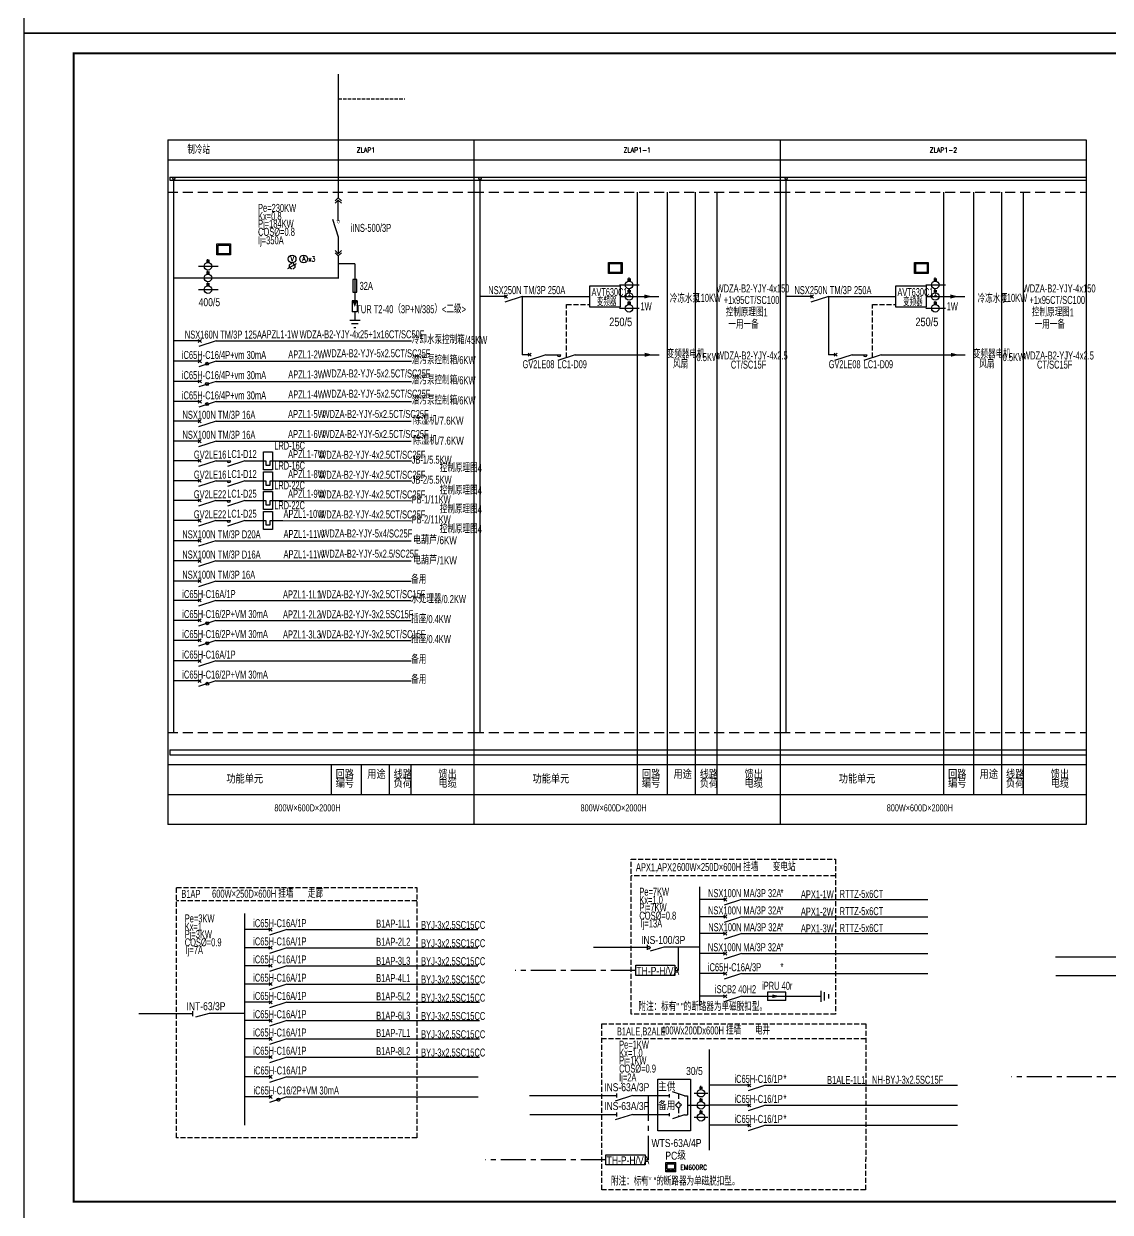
# Model space of a CAD drawing. Extents: x 562591 to 1355713, y 459382 to 835216.
# Drawn here: x 1229613 to 1283904, y 519257 to 578657 of the extents above; entities that cross this region are included whole.
import ezdxf
from ezdxf.enums import TextEntityAlignment as Align

# ---------------------------------------------------------------- set-up
doc = ezdxf.new("R2010")
doc.units = 0
doc.header["$LTSCALE"] = 1000
doc.header["$MEASUREMENT"] = 0
for name, pattern in [('__DASH', [0.35, 0.25, -0.1]), ('CENTER', [2, 1.25, -0.25, 0.25, -0.25]), ('DASH', [0.35, 0.25, -0.1]), ('DASHED', [0.75, 0.5, -0.25]), ('DASHED2', [0.375, 0.25, -0.125])]:
    doc.linetypes.add(name, pattern=pattern)
for name, color, linetype in [('1', 8, 'Continuous'), ('ELEC', 3, 'Continuous'), ('elegend', 4, 'Continuous'), ('ENGLISH', 4, 'Continuous'), ('epath', 1, 'Continuous'), ('esocket', 4, 'Continuous'), ('etext', 3, 'Continuous'), ('etxt', 3, 'Continuous'), ('E照明系统层', 1, 'Continuous'), ('G', 3, 'Continuous'), ('KX', 3, 'Continuous'), ('LINEAR', 1, 'Continuous'), ('R', 1, 'Continuous'), ('S3', 50, 'Continuous'), ('TEL_TITLE', 7, 'Continuous'), ('TT', 2, 'Continuous'), ('WIRE-照明', 1, 'Continuous'), ('动力平面尺寸标注层', 4, 'Continuous'), ('标注-动力', 7, 'Continuous'), ('照明平面导线层', 1, 'Continuous'), ('照明系统层', 1, 'Continuous'), ('电气', 1, 'Continuous')]:
    doc.layers.add(name, color=color, linetype=linetype)
doc.styles.add('denggao', font='jrs.shx', dxfattribs={"width": 0.7, "height": 400, "bigfont": 'hztxt.shx'})
doc.styles.add('G', font='jrs.shx', dxfattribs={"width": 0.75, "bigfont": 'jhz.shx'})
doc.styles.add('hz', font='jrs.shx', dxfattribs={"width": 0.7, "bigfont": 'hztxt.shx'})
doc.styles.add('JHZ', font='jrs.shx', dxfattribs={"width": 0.5, "bigfont": 'hztxt.shx'})
doc.styles.add('ROMANS', font='ROMANS.shx', dxfattribs={"width": 0.8})
doc.styles.get("Standard").update_dxf_attribs({"font": 'gbenor.shx', "bigfont": 'gbcbig.shx'})
doc.styles.add('STYLE1', font='', dxfattribs={"width": 0.8, "height": 800})
doc.styles.get('STYLE1').set_extended_font_data('NSimSun')

# ---------------------------------------------------------------- blocks, each defined once
blk = doc.blocks.new('$element$00000585')
for points in [[(-0.3, -0.35), (0.3, -0.35), (0.3, -0.65), (-0.3, -0.65), (-0.3, -0.35)], [(0, 0), (0, -0.425), (-0.15, -0.425), (-0.15, -0.575), (0, -0.575), (0, -1)]]:
    blk.add_lwpolyline(points)
at = {"flags": 9}
blk.add_attdef('S', (0, 0), '', height=0.00000667, dxfattribs=at)
blk = doc.blocks.new('BIAO')
at = {"color": 4}
for p, q in [((-315, 0), (-315, 594)), ((-315, 594), (315, 594)), ((315, 0), (-315, 0)), ((-235, 119), (-153, 119)), ((-235, 36), (-235, 119)), ((-153, 36), (-235, 36)), ((-153, 119), (-153, 36)), ((-130, 119), (-47, 119)), ((-130, 36), (-130, 119)), ((-47, 36), (-130, 36)), ((-47, 119), (-47, 36)), ((47, 119), (130, 119)), ((47, 36), (47, 119)), ((130, 36), (47, 36)), ((130, 119), (130, 36)), ((153, 119), (235, 119)), ((153, 36), (153, 119)), ((235, 36), (153, 36)), ((235, 119), (235, 36)), ((315, 0), (315, 594))]:
    blk.add_line(p, q, dxfattribs=at)
blk.add_lwpolyline([(-235, 515), (235, 515), (235, 174), (-235, 174)], close=True, dxfattribs=at)

msp = doc.modelspace()

# ---------------------------------------------------------------- linework, layer by layer
at = {"color": 3, "ltscale": 0.3}
for p, q in [((1236917, 570987), (1282708, 570987, 0)), ((1236917, 570987), (1236917, 570837)), ((1236917, 570837), (1282708, 570837, 0))]:
    msp.add_line(p, q, dxfattribs=at)
at = {"color": 9, "linetype": 'DASHED'}
for p, q in [((1236808, 570234), (1252108, 570234, 0)), ((1252108, 570234, 0), (1252108, 570234, 0)), ((1252108, 570234, 0), (1267408, 570234, 0)), ((1267408, 570234, 0), (1282708, 570234, 0)), ((1282708, 570234, 0), (1282708, 570234, 0)), ((1236808, 543234, 0), (1252108, 543234, 0)), ((1252108, 543234, 0), (1252108, 543234, 0)), ((1252108, 543234, 0), (1267408, 543234, 0)), ((1267408, 543234, 0), (1282708, 543234, 0)), ((1282708, 543234, 0), (1282708, 543234, 0))]:
    msp.add_line(p, q, dxfattribs=at)
at = {"color": 1, "ltscale": 0.3}
for p, q in [((1257165, 565025, 0), (1257894, 565025, 0)), ((1272465, 565025, 0), (1273194, 565025, 0)), ((1257165, 562112, 0), (1261359, 562112, 0)), ((1272465, 562112, 0), (1276659, 562112, 0)), ((1263113, 525206), (1263797, 525206)), ((1263119, 524005), (1263803, 524005))]:
    msp.add_line(p, q, dxfattribs=at)
at = {"color": 0, "ltscale": 0.3}
for p, q in [((1263374, 525513), (1263532, 525513)), ((1263374, 525450), (1263532, 525450)), ((1263453, 525395), (1263453, 525567)), ((1263374, 524909), (1263532, 524909)), ((1263374, 524846), (1263532, 524846)), ((1263453, 524791), (1263453, 524963)), ((1263374, 524312), (1263532, 524312)), ((1263374, 524249), (1263532, 524249)), ((1263453, 524194), (1263453, 524366))]:
    msp.add_line(p, q, dxfattribs=at)
for centre in [(1263453, 525206), (1263453, 524602), (1263461, 524005)]:
    msp.add_circle(centre, 189, dxfattribs=at)
at = {"layer": '1', "color": 7, "linetype": 'Continuous'}
for p, q in [((1260778, 532374, 0), (1260778, 532619, 0)), ((1238059, 529064), (1238059, 529309)), ((1261884, 524990), (1261884, 525154)), ((1262635, 525072), (1262035, 525272)), ((1261884, 524050), (1261884, 524213)), ((1262635, 524132), (1262035, 523932))]:
    msp.add_line(p, q, dxfattribs=at)
at = {"layer": '1', "color": 7, "linetype": 'Continuous', "const_width": 15, "elevation": 0}
msp.add_lwpolyline([(1245240, 568825), (1245423, 568825)], dxfattribs=at)
at = {"layer": '1', "color": 7, "linetype": 'Continuous', "const_width": 16.7, "elevation": 0}
msp.add_lwpolyline([(1245335, 568812, 1), (1245335, 568695, 1)], format="xyb", close=True, dxfattribs=at)
at = {"layer": 'ELEC', "linetype": 'DASH', "ltscale": 0.67}
msp.add_line((1245331, 574897, 0), (1248648, 574897, 0), dxfattribs=at)
at = {"layer": 'ELEC', "color": 7, "ltscale": 0.67}
for p, q in [((1245331, 569954, 0), (1245176, 569799, 0)), ((1245331, 569844, 0), (1245176, 569689, 0)), ((1245331, 569954, 0), (1245487, 569799, 0)), ((1245331, 569844, 0), (1245487, 569689, 0)), ((1245335, 567999, 0), (1245053, 568867, 0)), ((1245331, 567162, 0), (1245176, 567318, 0)), ((1245331, 567162, 0), (1245487, 567318, 0)), ((1245331, 567052, 0), (1245176, 567208, 0)), ((1245331, 567052, 0), (1245487, 567208, 0)), ((1257165, 562112, 0), (1256297, 561831, 0)), ((1272465, 562112, 0), (1271597, 561831, 0)), ((1240663, 556816, 0), (1239795, 556535, 0)), ((1240663, 555816, 0), (1239795, 555535, 0)), ((1240660, 554832, 0), (1239791, 554550, 0)), ((1240660, 553832, 0), (1239791, 553550, 0))]:
    msp.add_line(p, q, dxfattribs=at)
at = {"layer": 'ELEC', "color": 1, "ltscale": 0.67}
for p, q in [((1245331, 568825, 0), (1245331, 569844, 0)), ((1245331, 568013, 0), (1245331, 567162, 0)), ((1259413, 565025, 0), (1261340, 565025, 0)), ((1274713, 565025, 0), (1276640, 565025, 0))]:
    msp.add_line(p, q, dxfattribs=at)
at = {"layer": 'ELEC', "color": 7}
for p, q in [((1253784, 564949, 0), (1253631, 565102, 0)), ((1253631, 564949, 0), (1253784, 565102, 0)), ((1253784, 564949, 0), (1253631, 565102, 0)), ((1253631, 564949, 0), (1253784, 565102, 0)), ((1254520, 565025, 0), (1253651, 564744, 0)), ((1254520, 565025, 0), (1253651, 564744, 0)), ((1269084, 564949, 0), (1268931, 565102, 0)), ((1268931, 564949, 0), (1269084, 565102, 0)), ((1269084, 564949, 0), (1268931, 565102, 0)), ((1268931, 564949, 0), (1269084, 565102, 0)), ((1269820, 565025, 0), (1268951, 564744, 0)), ((1269820, 565025, 0), (1268951, 564744, 0)), ((1238486, 562728, 0), (1238333, 562881, 0)), ((1238333, 562728, 0), (1238486, 562881, 0)), ((1238486, 562728, 0), (1238333, 562881, 0)), ((1238333, 562728, 0), (1238486, 562881, 0)), ((1239222, 562805, 0), (1238354, 562523, 0)), ((1239222, 562805, 0), (1238354, 562523, 0)), ((1254965, 562036, 0), (1254812, 562189, 0)), ((1254812, 562036, 0), (1254965, 562189, 0)), ((1254965, 562036, 0), (1254812, 562189, 0)), ((1254812, 562036, 0), (1254965, 562189, 0)), ((1255701, 562112, 0), (1254833, 561831, 0)), ((1255701, 562112, 0), (1254833, 561831, 0)), ((1270265, 562036, 0), (1270112, 562189, 0)), ((1270112, 562036, 0), (1270265, 562189, 0)), ((1270265, 562036, 0), (1270112, 562189, 0)), ((1270112, 562036, 0), (1270265, 562189, 0)), ((1271001, 562112, 0), (1270133, 561831, 0)), ((1271001, 562112, 0), (1270133, 561831, 0)), ((1238486, 561718, 0), (1238333, 561872, 0)), ((1238333, 561718, 0), (1238486, 561872, 0)), ((1238486, 561718, 0), (1238333, 561872, 0)), ((1238333, 561718, 0), (1238486, 561872, 0)), ((1239222, 561795, 0), (1238354, 561513, 0)), ((1238486, 560709, 0), (1238333, 560862, 0)), ((1238333, 560709, 0), (1238486, 560862, 0)), ((1238486, 560709, 0), (1238333, 560862, 0)), ((1238333, 560709, 0), (1238486, 560862, 0)), ((1239222, 560785, 0), (1238354, 560504, 0)), ((1238486, 559699, 0), (1238333, 559852, 0)), ((1238333, 559699, 0), (1238486, 559852, 0)), ((1238486, 559699, 0), (1238333, 559852, 0)), ((1238333, 559699, 0), (1238486, 559852, 0)), ((1239222, 559776, 0), (1238354, 559494, 0)), ((1238485, 558718, 0), (1238331, 558872, 0)), ((1238331, 558718, 0), (1238485, 558872, 0)), ((1239220, 558795, 0), (1238352, 558513, 0)), ((1238485, 557718, 0), (1238331, 557872, 0)), ((1238331, 557718, 0), (1238485, 557872, 0)), ((1239220, 557795, 0), (1238352, 557513, 0)), ((1238485, 556740, 0), (1238331, 556893, 0)), ((1238331, 556740, 0), (1238485, 556893, 0)), ((1239220, 556816, 0), (1238352, 556535, 0)), ((1238485, 555740, 0), (1238331, 555893, 0)), ((1238331, 555740, 0), (1238485, 555893, 0)), ((1239220, 555816, 0), (1238352, 555535, 0)), ((1238481, 554755, 0), (1238328, 554908, 0)), ((1238328, 554755, 0), (1238481, 554908, 0)), ((1239217, 554832, 0), (1238349, 554550, 0)), ((1238481, 553755, 0), (1238328, 553908, 0)), ((1238328, 553755, 0), (1238481, 553908, 0)), ((1239217, 553832, 0), (1238349, 553550, 0)), ((1238476, 552744, 0), (1238323, 552897, 0)), ((1238323, 552744, 0), (1238476, 552897, 0)), ((1239212, 552821, 0), (1238343, 552539, 0)), ((1238476, 551735, 0), (1238323, 551888, 0)), ((1238323, 551735, 0), (1238476, 551888, 0)), ((1239212, 551812, 0), (1238343, 551530, 0)), ((1238476, 550726, 0), (1238323, 550879, 0)), ((1238323, 550726, 0), (1238476, 550879, 0)), ((1239212, 550803, 0), (1238343, 550521, 0)), ((1238476, 549760, 0), (1238323, 549913, 0)), ((1238323, 549760, 0), (1238476, 549913, 0)), ((1239212, 549837, 0), (1238343, 549555, 0)), ((1238476, 548760, 0), (1238323, 548913, 0)), ((1238323, 548760, 0), (1238476, 548913, 0)), ((1239212, 548837, 0), (1238343, 548555, 0)), ((1238476, 547760, 0), (1238323, 547913, 0)), ((1238323, 547760, 0), (1238476, 547913, 0)), ((1239212, 547837, 0), (1238343, 547555, 0)), ((1238476, 546735, 0), (1238323, 546888, 0)), ((1238323, 546735, 0), (1238476, 546888, 0)), ((1239212, 546812, 0), (1238343, 546530, 0)), ((1238476, 545735, 0), (1238323, 545888, 0)), ((1238323, 545735, 0), (1238476, 545888, 0)), ((1239212, 545812, 0), (1238343, 545530, 0)), ((1264746, 534809, 0), (1264593, 534963, 0)), ((1264593, 534809, 0), (1264746, 534963, 0)), ((1265482, 534886, 0), (1264614, 534604, 0)), ((1264746, 533948, 0), (1264593, 534101, 0)), ((1264593, 533948, 0), (1264746, 534101, 0)), ((1265482, 534024, 0), (1264614, 533742, 0)), ((1242018, 533310, 0), (1241865, 533464, 0)), ((1241865, 533310, 0), (1242018, 533464, 0)), ((1242754, 533387, 0), (1241886, 533105, 0)), ((1264738, 533108, 0), (1264585, 533262, 0)), ((1264585, 533108, 0), (1264738, 533262, 0)), ((1265493, 533185, 0), (1264625, 532903, 0)), ((1265493, 533185, 0), (1264625, 532903, 0)), ((1242018, 532397, 0), (1241865, 532550, 0)), ((1241865, 532397, 0), (1242018, 532550, 0)), ((1242754, 532474, 0), (1241886, 532192, 0)), ((1261595, 532497, 0), (1260908, 532312, 0)), ((1264738, 532108, 0), (1264585, 532262, 0)), ((1264585, 532108, 0), (1264738, 532262, 0)), ((1242018, 531499, 0), (1241865, 531652, 0)), ((1241865, 531499, 0), (1242018, 531652, 0)), ((1265474, 532185, 0), (1264606, 531903, 0)), ((1242754, 531575, 0), (1241886, 531294, 0)), ((1264738, 531108, 0), (1264585, 531262, 0)), ((1264585, 531108, 0), (1264738, 531262, 0)), ((1265474, 531185, 0), (1264606, 530903, 0)), ((1242028, 530585, 0), (1241875, 530739, 0)), ((1241875, 530585, 0), (1242028, 530739, 0)), ((1242754, 530662, 0), (1241886, 530380, 0)), ((1264740, 529975, 0), (1264587, 530128, 0)), ((1264587, 529975, 0), (1264740, 530128, 0)), ((1265484, 530051, 0), (1264616, 529770, 0)), ((1242028, 529672, 0), (1241875, 529826, 0)), ((1241875, 529672, 0), (1242028, 529826, 0)), ((1242754, 529749, 0), (1241886, 529467, 0)), ((1238877, 529186), (1238190, 529002)), ((1242028, 528759, 0), (1241875, 528912, 0)), ((1241875, 528759, 0), (1242028, 528912, 0)), ((1242754, 528836, 0), (1241886, 528554, 0)), ((1242028, 527846, 0), (1241875, 527999, 0)), ((1241875, 527846, 0), (1242028, 527999, 0)), ((1242754, 527923, 0), (1241886, 527641, 0)), ((1242028, 526933, 0), (1241875, 527086, 0)), ((1241875, 526933, 0), (1242028, 527086, 0)), ((1242754, 527010, 0), (1241886, 526728, 0)), ((1242029, 525948, 0), (1241876, 526102, 0)), ((1241876, 525948, 0), (1242029, 526102, 0)), ((1242765, 526025, 0), (1241897, 525743, 0)), ((1242029, 524948, 0), (1241876, 525102, 0)), ((1241876, 524948, 0), (1242029, 525102, 0)), ((1259224, 525189), (1259224, 524989)), ((1265941, 525527, 0), (1265788, 525680, 0)), ((1265788, 525527, 0), (1265941, 525680, 0)), ((1266677, 525604, 0), (1265809, 525322, 0)), ((1242765, 525025, 0), (1241897, 524743, 0)), ((1260037, 525089), (1259169, 524807)), ((1260037, 525089), (1259169, 524807)), ((1265941, 524527, 0), (1265788, 524680, 0)), ((1265788, 524527, 0), (1265941, 524680, 0)), ((1266677, 524604, 0), (1265809, 524322, 0)), ((1260037, 524148), (1259169, 523867)), ((1260037, 524148), (1259169, 523867)), ((1259224, 524248), (1259224, 524048)), ((1265941, 523527, 0), (1265788, 523680, 0)), ((1265788, 523527, 0), (1265941, 523680, 0)), ((1266677, 523604, 0), (1265809, 523322, 0))]:
    msp.add_line(p, q, dxfattribs=at)
at = {"layer": 'ELEC'}
for centre in [(1237108, 570912, 0), (1252408, 570912), (1267708, 570912, 0)]:
    msp.add_circle(centre, 53.6, dxfattribs=at)
at = {"layer": 'ELEC', "color": 7}
for centre, radius in [((1238776, 561664, 0), 75.5), ((1238776, 560655, 0), 75.5), ((1238776, 559645, 0), 75.5), ((1238781, 548696, 0), 75.5), ((1238781, 547696, 0), 75.5), ((1238781, 545671, 0), 75.5), ((1260848, 532480, 0), 70), ((1242334, 524884, 0), 75.5)]:
    msp.add_circle(centre, radius, dxfattribs=at)
at = {"layer": 'ELEC', "color": 7, "ltscale": 0.67}
for centre in [(1256363, 562112, 0), (1271663, 562112, 0), (1239861, 556816, 0), (1239861, 555816, 0), (1239857, 554832, 0), (1239857, 553832, 0)]:
    msp.add_arc(centre, 91.8, 180, 0, dxfattribs=at)
at = {"layer": 'elegend', "color": 3, "linetype": 'Continuous'}
for p, q in [((1246279, 564810, 0), (1246029, 564810, 0)), ((1246279, 564810, 0), (1246279, 564263, 0)), ((1246279, 564263, 0), (1246029, 564263, 0))]:
    msp.add_line(p, q, dxfattribs=at)
msp.add_solid([(1246154, 564506, 0), (1246279, 564810, 0), (1246029, 564810, 0), (1246279, 564810, 0)], dxfattribs=at)
at = {"layer": 'epath'}
for p, q in [((1246154, 566656, 0), (1245331, 566656, 0)), ((1253707, 565025, 0), (1252407, 565025, 0)), ((1253707, 565025, 0), (1252407, 565025, 0)), ((1253707, 565025, 0), (1252407, 565025, 0)), ((1254520, 565025, 0), (1257165, 565025, 0)), ((1269007, 565025, 0), (1267707, 565025, 0)), ((1269007, 565025, 0), (1267707, 565025, 0)), ((1269007, 565025, 0), (1267707, 565025, 0)), ((1269820, 565025, 0), (1272465, 565025, 0)), ((1238409, 562805, 0), (1237109, 562805, 0)), ((1239222, 562805, 0), (1248984, 562805, 0)), ((1255701, 562112, 0), (1256455, 562112, 0)), ((1271001, 562112, 0), (1271755, 562112, 0)), ((1238409, 561795, 0), (1237109, 561795, 0)), ((1239222, 561795, 0), (1248984, 561795, 0)), ((1238409, 560785, 0), (1237109, 560785, 0)), ((1239222, 560785, 0), (1248984, 560785, 0)), ((1238409, 559776, 0), (1237109, 559776, 0)), ((1239222, 559776, 0), (1248984, 559776, 0)), ((1238408, 558795, 0), (1237108, 558795, 0)), ((1239220, 558795, 0), (1248973, 558795, 0)), ((1238408, 557795, 0), (1237108, 557795, 0)), ((1239220, 557795, 0), (1248973, 557795, 0)), ((1238408, 556816, 0), (1237108, 556816, 0)), ((1239220, 556816, 0), (1239953, 556816, 0)), ((1238408, 555816, 0), (1237108, 555816, 0)), ((1239220, 555816, 0), (1239953, 555816, 0)), ((1238404, 554832, 0), (1237104, 554832, 0)), ((1239217, 554832, 0), (1239949, 554832, 0)), ((1238404, 553832, 0), (1237104, 553832, 0)), ((1239217, 553832, 0), (1239949, 553832, 0)), ((1238399, 552821, 0), (1237099, 552821, 0)), ((1239212, 552821, 0), (1248964, 552821, 0)), ((1238399, 551812, 0), (1237099, 551812, 0)), ((1239212, 551812, 0), (1248964, 551812, 0)), ((1238399, 550803, 0), (1237099, 550803, 0)), ((1239212, 550803, 0), (1248964, 550803, 0)), ((1238399, 549837, 0), (1237099, 549837, 0)), ((1239212, 549837, 0), (1248970, 549837, 0)), ((1238399, 548837, 0), (1237099, 548837, 0)), ((1239212, 548837, 0), (1248970, 548837, 0)), ((1238399, 547837, 0), (1237099, 547837, 0)), ((1239212, 547837, 0), (1248970, 547837, 0)), ((1238399, 546812, 0), (1237099, 546812, 0)), ((1239212, 546812, 0), (1248970, 546812, 0)), ((1238399, 545812, 0), (1237099, 545812, 0)), ((1239212, 545812, 0), (1248970, 545812, 0)), ((1264669, 534886, 0), (1263369, 534886, 0)), ((1265482, 534886, 0), (1274792, 534886, 0)), ((1240662, 523608, 0), (1240659, 534192, 0)), ((1264669, 534024, 0), (1263369, 534024, 0)), ((1265482, 534024, 0), (1274792, 534024, 0)), ((1241941, 533387, 0), (1240641, 533387, 0)), ((1242754, 533387, 0), (1252308, 533387, 0)), ((1264661, 533185, 0), (1263361, 533185, 0)), ((1265474, 533185, 0), (1274784, 533185, 0)), ((1241941, 532474, 0), (1240641, 532474, 0)), ((1242754, 532474, 0), (1252308, 532474, 0)), ((1263378, 532497, 0), (1261595, 532497, 0)), ((1240661, 525451, 0), (1240659, 531988)), ((1264661, 532185, 0), (1263361, 532185, 0)), ((1265474, 532185, 0), (1274784, 532185, 0)), ((1285508, 532008, 0), (1281169, 532008, 0)), ((1241941, 531575, 0), (1240641, 531575, 0)), ((1242754, 531575, 0), (1252308, 531575, 0)), ((1264661, 531185, 0), (1263361, 531185, 0)), ((1265474, 531185, 0), (1274784, 531185, 0)), ((1285508, 531068, 0), (1281182, 531068, 0)), ((1241951, 530662, 0), (1240651, 530662, 0)), ((1242764, 530662, 0), (1252378, 530662, 0)), ((1264663, 530051, 0), (1263363, 530051, 0)), ((1264663, 530051, 0), (1263363, 530051, 0)), ((1264667, 530051, 0), (1263367, 530051, 0)), ((1241951, 529749, 0), (1240651, 529749, 0)), ((1242764, 529749, 0), (1252378, 529749, 0)), ((1240660, 529186), (1238877, 529186)), ((1241951, 528836, 0), (1240651, 528836, 0)), ((1242764, 528836, 0), (1252378, 528836, 0)), ((1241951, 527923, 0), (1240651, 527923, 0)), ((1242764, 527923, 0), (1252378, 527923, 0)), ((1241951, 527010, 0), (1240651, 527010, 0)), ((1242764, 527010, 0), (1252378, 527010, 0)), ((1263877, 522359), (1263881, 527388)), ((1241953, 526025, 0), (1240653, 526025, 0)), ((1242765, 526025, 0), (1252319, 526025, 0)), ((1265849, 525604, 0), (1263889, 525602)), ((1266677, 525604, 0), (1276273, 525604, 0)), ((1241953, 525025, 0), (1240653, 525025, 0)), ((1242765, 525025, 0), (1252319, 525025, 0)), ((1259224, 525072), (1254885, 525072)), ((1261884, 525072), (1260039, 525072)), ((1262635, 525072), (1262785, 525072)), ((1265849, 524604, 0), (1263889, 524602)), ((1266677, 524604, 0), (1276273, 524604, 0)), ((1259224, 524132), (1254898, 524132)), ((1261884, 524132), (1260039, 524132)), ((1262635, 524132), (1262785, 524132)), ((1265849, 523604, 0), (1263889, 523602)), ((1266677, 523604, 0), (1276273, 523604, 0))]:
    msp.add_line(p, q, dxfattribs=at)
at = {"layer": 'esocket', "linetype": 'DASH'}
for p, q in [((1270173, 536068), (1259967, 536068)), ((1249258, 534821, 0), (1237249, 534821, 0)), ((1271687, 527921), (1258501, 527921))]:
    msp.add_line(p, q, dxfattribs=at)
for points in [[(1259967, 536907), (1270173, 536907), (1270168, 529164), (1259963, 529164)], [(1258501, 528668), (1271687, 528668), (1271682, 520376), (1258496, 520376)]]:
    msp.add_lwpolyline(points, close=True, dxfattribs=at)
at = {"layer": 'esocket', "linetype": 'DASH', "elevation": 0}
msp.add_lwpolyline([(1237249, 535481), (1249258, 535481), (1249251, 522975), (1237243, 522975)], close=True, dxfattribs=at)
at = {"layer": 'etext'}
for p, q in [((1261297, 523329), (1261297, 525902)), ((1261297, 525902), (1262935, 525902)), ((1262935, 525902), (1262935, 523329)), ((1262331, 524764), (1262184, 524610)), ((1262338, 524463), (1262184, 524610)), ((1262331, 524764), (1262485, 524617)), ((1262485, 524617), (1262338, 524463)), ((1262935, 523329), (1261297, 523329))]:
    msp.add_line(p, q, dxfattribs=at)
at = {"layer": 'etext', "linetype": 'DASHED2'}
for p, q in [((1262335, 525172), (1262335, 524761)), ((1262335, 524466), (1262335, 524031))]:
    msp.add_line(p, q, dxfattribs=at)
at = {"layer": 'etext', "elevation": 0}
for points in [[(1260621, 565025, 202, 0, 0), (1261018, 565025, 0, 0, 0)], [(1275921, 565025, 202, 0, 0), (1276318, 565025, 0, 0, 0)], [(1260640, 562112, 202, 0, 0), (1261037, 562112, 0, 0, 0)], [(1275940, 562112, 202, 0, 0), (1276337, 562112, 0, 0, 0)]]:
    msp.add_lwpolyline(points, format="xyseb", dxfattribs=at)
at = {"layer": 'etxt'}
msp.add_line((1246029, 564810, 0), (1246029, 564263, 0), dxfattribs=at)
at = {"layer": 'E照明系统层', "color": 3, "elevation": 0}
for points in [[(1260194, 531598), (1262155, 531598), (1262155, 531096), (1260194, 531096)], [(1258704, 522129), (1260665, 522129), (1260665, 521627), (1258704, 521627)]]:
    msp.add_lwpolyline(points, close=True, dxfattribs=at)
at = {"layer": 'G'}
for p, q in [((1238738, 566842, 0), (1238895, 566842, 0)), ((1238738, 566779, 0), (1238895, 566779, 0)), ((1238816, 566724, 0), (1238816, 566896, 0)), ((1242807, 566425), (1243249, 566682)), ((1242979, 566713), (1242979, 566660)), ((1243068, 566713), (1243068, 566660)), ((1238738, 566262, 0), (1238895, 566262, 0)), ((1238738, 566199, 0), (1238895, 566199, 0)), ((1238816, 566144, 0), (1238816, 566316, 0)), ((1242979, 566425), (1242979, 566389)), ((1243068, 566425), (1243068, 566389)), ((1238738, 565675, 0), (1238895, 565675, 0)), ((1238738, 565612, 0), (1238895, 565612, 0)), ((1238816, 565557, 0), (1238816, 565729, 0)), ((1236919, 542368, 0), (1282708, 542368, 0)), ((1236919, 542368, 0), (1236919, 542118, 0)), ((1236919, 542118, 0), (1282708, 542118, 0))]:
    msp.add_line(p, q, dxfattribs=at)
at = {"layer": 'G', "const_width": 70, "elevation": 0}
for points in [[(1245331, 576149), (1245331, 569954)], [(1237107, 570840), (1237107, 543234)], [(1252407, 570840), (1252407, 543234)], [(1267707, 570840), (1267707, 543234)], [(1245331, 567052), (1245331, 565955), (1237104, 565955)]]:
    msp.add_lwpolyline(points, dxfattribs=at)
at = {"layer": 'G', "color": 4}
msp.add_lwpolyline([(1243255, 566685, 0, 51.2, 0), (1243034, 566557, 51.2, 51.2, 0)], format="xyseb", dxfattribs=at)
at = {"layer": 'G'}
for centre, radius in [((1238816, 566535, 0), 189), ((1243024, 566900), 192), ((1243598, 566900), 192), ((1238816, 565955, 0), 189), ((1238816, 565368, 0), 189)]:
    msp.add_circle(centre, radius, dxfattribs=at)
for centre, start, end in [((1242988, 566543), 94.55199, 265.44801), ((1243059, 566543), 274.55199, 85.44801)]:
    msp.add_arc(centre, 118, start, end, dxfattribs=at)
at = {"layer": 'KX', "color": 3}
for p, q in [((1246053, 565875, 0), (1246053, 565237, 0)), ((1246255, 565875, 0), (1246053, 565875, 0)), ((1246255, 565237, 0), (1246255, 565875, 0)), ((1246053, 565237, 0), (1246255, 565237, 0)), ((1245902, 563835, 0), (1246425, 563835, 0)), ((1246319, 563660, 0), (1245997, 563660, 0)), ((1246205, 563456, 0), (1246107, 563456, 0))]:
    msp.add_line(p, q, dxfattribs=at)
at = {"layer": 'LINEAR', "linetype": 'Continuous'}
for p, q in [((1246154, 566656, 0), (1246154, 564810, 0)), ((1246164, 564262, 0), (1246164, 563835, 0))]:
    msp.add_line(p, q, dxfattribs=at)
at = {"layer": 'R', "color": 6}
for p, q in [((1238337, 566535, 0), (1239323, 566535, 0)), ((1238337, 565368, 0), (1239323, 565368, 0))]:
    msp.add_line(p, q, dxfattribs=at)
at = {"layer": 'S3', "color": 3}
for p, q in [((1236808, 572850), (1236808, 538633, 0)), ((1236808, 572850), (1282708, 572850, 0)), ((1252108, 572850, 0), (1252108, 538633, 0)), ((1252108, 572850, 0), (1252108, 538633, 0)), ((1252108, 572850, 0), (1252108, 538633, 0)), ((1252108, 572850, 0), (1252108, 538633, 0)), ((1252108, 572850, 0), (1252108, 538633, 0)), ((1267408, 572850, 0), (1267408, 538633, 0)), ((1267408, 572850, 0), (1267408, 538633, 0)), ((1267408, 572850, 0), (1267408, 538633, 0)), ((1267408, 572850, 0), (1267408, 538633, 0)), ((1267408, 572850, 0), (1267408, 538633, 0)), ((1267408, 572850, 0), (1267408, 538633, 0)), ((1267408, 572850, 0), (1267408, 538633, 0)), ((1267408, 572850, 0), (1267408, 538633, 0)), ((1267408, 572850, 0), (1267408, 538633, 0)), ((1267408, 572850, 0), (1267408, 538633, 0)), ((1267408, 572850, 0), (1267408, 538633, 0)), ((1282708, 572850, 0), (1282708, 538633, 0)), ((1282708, 572850, 0), (1282708, 538633, 0)), ((1282708, 572850, 0), (1282708, 538633, 0)), ((1282708, 572850, 0), (1282708, 538633, 0)), ((1282708, 572850, 0), (1282708, 538633, 0)), ((1282708, 572850, 0), (1282708, 538633, 0)), ((1282708, 572850, 0), (1282708, 538633, 0)), ((1236808, 571850, 0), (1282708, 571850, 0)), ((1260268, 570234), (1260268, 540133, 0)), ((1261768, 570234), (1261768, 540133, 0)), ((1263168, 570234), (1263168, 540133, 0)), ((1264248, 570234), (1264248, 540133, 0)), ((1275568, 570234, 0), (1275568, 540133, 0)), ((1277068, 570234, 0), (1277068, 540133, 0)), ((1278468, 570234, 0), (1278468, 540133, 0)), ((1279548, 570234, 0), (1279548, 540133, 0)), ((1236808, 541633, 0), (1282708, 541633, 0)), ((1244968, 541633, 0), (1244968, 540133, 0)), ((1246468, 541633, 0), (1246468, 540133, 0)), ((1247868, 541633, 0), (1247868, 540133, 0)), ((1248948, 541633, 0), (1248948, 540133, 0)), ((1236808, 540133, 0), (1252108, 540133, 0)), ((1236808, 540133, 0), (1282708, 540133, 0)), ((1236808, 538645, 0), (1282708, 538645, 0))]:
    msp.add_line(p, q, dxfattribs=at)
at = {"layer": 'TEL_TITLE'}
for points in [[(1229613, 578182), (1355713, 578182), (1355713, 637582), (1229613, 637582)], [(1229613, 518782), (1355713, 518782), (1355713, 578182), (1229613, 578182)]]:
    msp.add_lwpolyline(points, close=True, dxfattribs=at)
at = {"layer": 'TEL_TITLE', "const_width": 100}
msp.add_lwpolyline([(1232113, 519782), (1354713, 519782), (1354713, 577182), (1232113, 577182)], close=True, dxfattribs=at)
at = {"layer": 'TT', "color": 7}
for p, q in [((1266785, 530257, 0), (1266785, 529845, 0)), ((1267690, 530257, 0), (1266785, 530257, 0)), ((1267690, 529845, 0), (1267690, 530257, 0)), ((1269449, 530328, 0), (1269449, 529775, 0)), ((1269633, 529845, 0), (1269633, 530257, 0)), ((1269824, 530151, 0), (1269824, 529940, 0)), ((1267690, 529845, 0), (1266785, 529845, 0))]:
    msp.add_line(p, q, dxfattribs=at)
at = {"layer": 'WIRE-照明'}
for p, q in [((1254520, 565025, 0), (1254520, 562112, 0)), ((1269820, 565025, 0), (1269820, 562112, 0)), ((1254889, 562112, 0), (1254520, 562112, 0)), ((1270189, 562112, 0), (1269820, 562112, 0)), ((1240663, 556816, 0), (1241070, 556816, 0)), ((1242570, 556816, 0), (1248991, 556805, 0)), ((1240663, 555816, 0), (1241070, 555816, 0)), ((1242570, 555816, 0), (1248991, 555805, 0)), ((1240660, 554832, 0), (1241066, 554832, 0)), ((1242566, 554832, 0), (1248987, 554820, 0)), ((1240660, 553832, 0), (1241066, 553832, 0)), ((1242566, 553832, 0), (1248987, 553820, 0)), ((1263378, 535526, 0), (1263378, 529581, 0)), ((1258079, 532497, 0), (1260778, 532497, 0)), ((1262155, 531347), (1262306, 531347)), ((1265484, 530051, 0), (1267426, 530051, 0)), ((1235361, 529186), (1238059, 529186)), ((1260665, 521878), (1260817, 521878))]:
    msp.add_line(p, q, dxfattribs=at)
at = {"layer": 'WIRE-照明', "linetype": '__DASH'}
for p, q in [((1256731, 561971, 0), (1256731, 564628, 0)), ((1256731, 564628, 0), (1257894, 564628, 0)), ((1272031, 561971, 0), (1272031, 564628, 0)), ((1272031, 564628, 0), (1273194, 564628, 0))]:
    msp.add_line(p, q, dxfattribs=at)
at = {"layer": 'WIRE-照明', "color": 6, "linetype": 'CENTER'}
for p, q in [((1262306, 532497), (1262306, 531347)), ((1260194, 531347), (1254174, 531347, 0)), ((1284988, 526032, 0), (1278968, 526032, 0)), ((1260817, 525072), (1260817, 521878)), ((1258704, 521878), (1252684, 521878, 0))]:
    msp.add_line(p, q, dxfattribs=at)
at = {"layer": 'WIRE-照明', "linetype": 'Continuous'}
msp.add_line((1267426, 530051, 0), (1269449, 530051, 0), dxfattribs=at)
at = {"layer": 'WIRE-照明', "ltscale": 10}
for p, q in [((1262785, 525072), (1262785, 524132)), ((1262785, 524602), (1263889, 524602))]:
    msp.add_line(p, q, dxfattribs=at)
at = {"layer": 'WIRE-照明', "linetype": 'Continuous', "elevation": 0}
msp.add_lwpolyline([(1267013, 530051, 180, 0, 0), (1267426, 530051, 0, 0, 0)], format="xyseb", dxfattribs=at)
at = {"layer": '标注-动力', "ltscale": 0.3, "elevation": 0}
for points in [[(1239260, 567656), (1239944, 567656), (1239944, 567100), (1239260, 567100)], [(1258829, 566727), (1259513, 566727), (1259513, 566171), (1258829, 566171)], [(1274129, 566727), (1274813, 566727), (1274813, 566171), (1274129, 566171)]]:
    msp.add_lwpolyline(points, close=True, dxfattribs=at)
at = {"layer": '照明平面导线层', "color": 3, "elevation": 0}
for points in [[(1239320, 567596), (1239885, 567596), (1239885, 567159), (1239320, 567159)], [(1258889, 566667), (1259454, 566667), (1259454, 566230), (1258889, 566230)], [(1274189, 566667), (1274754, 566667), (1274754, 566230), (1274189, 566230)]]:
    msp.add_lwpolyline(points, close=True, dxfattribs=at)
at = {"layer": '照明系统层', "color": 3}
for p, q in [((1259383, 565606, 0), (1260369, 565606, 0)), ((1259783, 565913, 0), (1259941, 565913, 0)), ((1259783, 565850, 0), (1259941, 565850, 0)), ((1259862, 565795, 0), (1259862, 565967, 0)), ((1274683, 565606, 0), (1275669, 565606, 0)), ((1275083, 565913, 0), (1275241, 565913, 0)), ((1275083, 565850, 0), (1275241, 565850, 0)), ((1275162, 565795, 0), (1275162, 565967, 0)), ((1259783, 565333, 0), (1259941, 565333, 0)), ((1259783, 565270, 0), (1259941, 565270, 0)), ((1259862, 565214, 0), (1259862, 565386, 0)), ((1275083, 565333, 0), (1275241, 565333, 0)), ((1275083, 565270, 0), (1275241, 565270, 0)), ((1275162, 565214, 0), (1275162, 565386, 0)), ((1259383, 564439, 0), (1260369, 564439, 0)), ((1259783, 564746, 0), (1259941, 564746, 0)), ((1259783, 564683, 0), (1259941, 564683, 0)), ((1259862, 564628, 0), (1259862, 564800, 0)), ((1274683, 564439, 0), (1275669, 564439, 0)), ((1275083, 564746, 0), (1275241, 564746, 0)), ((1275083, 564683, 0), (1275241, 564683, 0)), ((1275162, 564628, 0), (1275162, 564800, 0))]:
    msp.add_line(p, q, dxfattribs=at)
at = {"layer": '照明系统层', "color": 3, "elevation": 0}
for points in [[(1257894, 565562), (1259413, 565562), (1259413, 564488), (1257894, 564488)], [(1273194, 565562), (1274713, 565562), (1274713, 564488), (1273194, 564488)]]:
    msp.add_lwpolyline(points, close=True, dxfattribs=at)
at = {"layer": '照明系统层', "color": 3}
for centre in [(1259862, 565606, 0), (1275162, 565606, 0), (1259862, 565025, 0), (1275162, 565025, 0), (1259862, 564439, 0), (1275162, 564439, 0)]:
    msp.add_circle(centre, 189, dxfattribs=at)

# ---------------------------------------------------------------- block references
at = {"layer": 'etext', "linetype": 'Continuous', "ltscale": 10, "xscale": 1500, "yscale": 1500, "zscale": 1500, "rotation": 90}
for p in [(1241070, 556816, 0), (1241070, 555816, 0), (1241066, 554832, 0), (1241066, 553832, 0)]:
    msp.add_blockref('$element$00000585', p, dxfattribs=at)
at = {"layer": '电气', "xscale": 0.800000011920929, "yscale": 0.800000011920929, "zscale": 0.800000011920929}
msp.add_blockref('BIAO', (1261949, 521272, 0), dxfattribs=at)

# ---------------------------------------------------------------- texts
at = {"color": 0, "ltscale": 0.3, "style": 'hz'}
for s, height, width, p in [('功能单元', 400, 0.85, (1239737, 540694, 0)), ('回路', 400, 0.85, (1245201, 540924, 0)), ('用途', 400, 0.85, (1246778, 540924, 0)), ('线路', 400, 0.85, (1248094, 540924, 0)), ('馈出', 400, 0.85, (1250331, 540924, 0)), ('功能单元', 400, 0.85, (1255037, 540694, 0)), ('回路', 400, 0.85, (1260501, 540924, 0)), ('用途', 400, 0.85, (1262078, 540924, 0)), ('线路', 400, 0.85, (1263394, 540924, 0)), ('馈出', 400, 0.85, (1265631, 540924, 0)), ('功能单元', 400, 0.85, (1270337, 540694, 0)), ('回路', 400, 0.85, (1275801, 540924, 0)), ('用途', 400, 0.85, (1277378, 540924, 0)), ('线路', 400, 0.85, (1278694, 540924, 0)), ('馈出', 400, 0.85, (1280931, 540924, 0)), ('编号', 400, 0.85, (1245201, 540478, 0)), ('负荷', 400, 0.85, (1248094, 540478, 0)), ('电缆', 400, 0.85, (1250331, 540478, 0)), ('编号', 400, 0.85, (1260501, 540478, 0)), ('负荷', 400, 0.85, (1263394, 540478, 0)), ('电缆', 400, 0.85, (1265631, 540478, 0)), ('编号', 400, 0.85, (1275801, 540478, 0)), ('负荷', 400, 0.85, (1278694, 540478, 0)), ('电缆', 400, 0.85, (1280931, 540478, 0)), ('800W×600D×2000H', 350, 0.75, (1242137, 539292, 0)), ('800W×600D×2000H', 350, 0.75, (1257437, 539292, 0)), ('800W×600D×2000H', 350, 0.75, (1272737, 539292, 0))]:
    msp.add_text(s, height=height, dxfattribs=dict(at, width=width)).set_placement(p)
at = {"color": 3, "ltscale": 0.5, "style": 'ROMANS', "width": 0.7}
msp.add_text('EM600RC', height=250, dxfattribs=at).set_placement((1262425, 521374, 0))
at = {"layer": 'ELEC', "color": 3, "linetype": 'Continuous', "style": 'JHZ', "width": 0.8}
msp.add_text('400/5', height=400, dxfattribs=at).set_placement((1238351, 564542))
at = {"layer": 'ELEC', "linetype": 'ByBlock', "style": 'hz', "width": 0.75}
for s, p in [('除湿机/7.6KW', (1249057, 558619, 0)), ('除湿机/7.6KW', (1249066, 557619, 0)), ('电葫芦/6KW', (1249057, 552645, 0)), ('电葫芦/1KW', (1249057, 551636, 0))]:
    msp.add_text(s, height=400.8, dxfattribs=at).set_placement(p)
at = {"layer": 'ENGLISH', "color": 3, "style": 'ROMANS'}
for s, width, p in [('ZLAP1', 0.9, (1246251, 572221)), ('ZLAP1-1', 0.9, (1259585, 572221)), ('ZLAP1-2', 0.9, (1274885, 572221, 0)), ('V', 0.75, (1242945, 566777)), ('A', 0.75, (1243525, 566796)), ('x3', 0.75, (1243837, 566769))]:
    msp.add_text(s, height=250, dxfattribs=dict(at, width=width)).set_placement(p)
at = {"layer": 'etext'}
for s, height, style, width, p in [('制冷站', 400, 'hz', 0.7, (1237784, 572150, 0)), ('Pe=230KW', 400, 'hz', 0.7, (1241320, 569253, 17569017)), ('Kx=0.8', 400, 'hz', 0.7, (1241320, 568845, 17569017)), ('COS%%C=0.8', 400, 'hz', 0.7, (1241320, 568058, 17569017)), ('Pj=184KW', 400, 'hz', 0.7, (1241320, 568465, 17569017)), ('iINS-500/3P', 400, 'hz', 0.7, (1245952, 568255, 0)), ('Ij=350A', 400, 'hz', 0.7, (1241320, 567636, 17569017)), ('NSX250N TM/3P 250A', 400, 'hz', 0.7, (1252823, 565143, 0)), ('WDZA-B2-YJY-4x150', 400, 'hz', 0.7, (1264232, 565230, -3380583)), ('NSX250N TM/3P 250A', 400, 'hz', 0.7, (1268123, 565143, 0)), ('WDZA-B2-YJY-4x150', 400, 'hz', 0.7, (1279531, 565230, -3380583)), ('冷冻水泵', 400, 'hz', 0.7, (1261894, 564710, -3380583)), ('110KW', 400, 'hz', 0.7, (1263229, 564759, -3380583)), ('+1x95CT/SC100', 400, 'hz', 0.7, (1264592, 564654, -3380583)), ('冷冻水泵', 400, 'hz', 0.7, (1277273, 564710, -3380583)), ('110KW', 400, 'hz', 0.7, (1278529, 564759, -3380583)), ('+1x95CT/SC100', 400, 'hz', 0.7, (1279869, 564654, -3380583)), ('1W', 400, 'hz', 0.7, (1260430, 564333, 3380583)), ('控制原理图1', 400, 'hz', 0.7, (1264688, 564031, 4690638)), ('1W', 400, 'hz', 0.7, (1275730, 564333, 3380583)), ('控制原理图1', 400, 'hz', 0.7, (1279988, 564031, 4690638)), ('一用一备', 400, 'hz', 0.7, (1264825, 563420, 0)), ('一用一备', 400, 'hz', 0.7, (1280125, 563420, 0)), ('NSX160N TM/3P 125A', 400, 'hz', 0.7, (1237661, 562922, 0)), ('APZL1-1W', 400, 'hz', 0.7, (1241497, 562941, 0)), ('WDZA-B2-YJY-4x25+1x16CT/SC50F', 400, 'hz', 0.7, (1243397, 562936, 0)), ('冷却水泵控制箱/45KW', 400, 'hz', 0.7, (1249005, 562657, 0)), ('iC65H-C16/4P+vm 30mA', 400, 'hz', 0.7, (1237511, 561904, 0)), ('APZL1-2W', 400, 'hz', 0.7, (1242828, 561931, 0)), ('WDZA-B2-YJY-5x2.5CT/SC25F', 400, 'hz', 0.7, (1244626, 561987, 0)), ('潜污泵控制箱/6KW', 400, 'hz', 0.7, (1249005, 561648, 0)), ('变频器电机', 400, 'hz', 0.7, (1261742, 561942, -3380583)), ('0.5KW', 400, 'hz', 0.7, (1263229, 561796, -3380583)), ('WDZA-B2-YJY-4x2.5', 400, 'hz', 0.7, (1264250, 561877, 0)), ('变频器电机', 400, 'hz', 0.7, (1277042, 561942, -3380583)), ('0.5KW', 400, 'hz', 0.7, (1278529, 561796, -3380583)), ('WDZA-B2-YJY-4x2.5', 400, 'hz', 0.7, (1279550, 561877, 0)), ('APZL1-3W', 400, 'hz', 0.7, (1242828, 560931, 0)), ('WDZA-B2-YJY-5x2.5CT/SC25F', 400, 'hz', 0.7, (1244626, 560978, 0)), ('风扇', 400, 'hz', 0.7, (1262059, 561441, -3380583)), ('CT/SC15F', 400, 'hz', 0.7, (1264946, 561422, 0)), ('风扇', 400, 'hz', 0.7, (1277359, 561441, -3380583)), ('CT/SC15F', 400, 'hz', 0.7, (1280246, 561422, 0)), ('iC65H-C16/4P+vm 30mA', 400, 'hz', 0.7, (1237511, 560894, 0)), ('潜污泵控制箱/6KW', 400, 'hz', 0.7, (1249005, 560638, 0)), ('iC65H-C16/4P+vm 30mA', 400, 'hz', 0.7, (1237511, 559885, 0)), ('APZL1-4W', 400, 'hz', 0.7, (1242828, 559931, 0)), ('WDZA-B2-YJY-5x2.5CT/SC25F', 400, 'hz', 0.7, (1244626, 559968, 0)), ('潜污泵控制箱/6KW', 400, 'hz', 0.7, (1249005, 559629, 0)), ('NSX100N TM/3P 16A', 400, 'hz', 0.7, (1237543, 558913, 0)), ('APZL1-5W', 400, 'hz', 0.7, (1242821, 558950, 0)), ('WDZA-B2-YJY-5x2.5CT/SC25F', 400, 'hz', 0.7, (1244541, 558955, 0)), ('WDZA-B2-YJY-5x2.5CT/SC25F', 400, 'hz', 0.7, (1244541, 557955, 0)), ('NSX100N TM/3P 16A', 400, 'hz', 0.7, (1237543, 557913, 0)), ('APZL1-6W', 400, 'hz', 0.7, (1242821, 557950, 0)), ('GV2LE16', 400, 'hz', 0.7, (1238114, 556925, 0)), ('APZL1-7W', 400, 'hz', 0.7, (1242822, 556948, 0)), ('WDZA-B2-YJY-4x2.5CT/SC25F', 400, 'hz', 0.7, (1244380, 556917, 0)), ('JB-1/5.5KW', 400, 'hz', 0.7, (1248996, 556669, 0)), ('控制原理图4', 400, 'hz', 0.7, (1250402, 556250, 0)), ('GV2LE16', 400, 'hz', 0.7, (1238114, 555925, 0)), ('APZL1-8W', 400, 'hz', 0.7, (1242822, 555948, 0)), ('WDZA-B2-YJY-4x2.5CT/SC25F', 400, 'hz', 0.7, (1244380, 555917, 0)), ('JB-2/5.5KW', 400, 'hz', 0.7, (1248996, 555669, 0)), ('控制原理图4', 400, 'hz', 0.7, (1250402, 555133, 0)), ('GV2LE22', 400, 'hz', 0.7, (1238110, 554941, 0)), ('APZL1-9W', 400, 'hz', 0.7, (1242819, 554963, 0)), ('WDZA-B2-YJY-4x2.5CT/SC25F', 400, 'hz', 0.7, (1244376, 554932, 0)), ('PB-1/11KW', 400, 'hz', 0.7, (1248992, 554684, 0)), ('GV2LE22', 400, 'hz', 0.7, (1238110, 553941, 0)), ('APZL1-10W', 400, 'hz', 0.7, (1242594, 553963, 0)), ('WDZA-B2-YJY-4x2.5CT/SC25F', 400, 'hz', 0.7, (1244376, 553932, 0)), ('控制原理图4', 400, 'hz', 0.7, (1250402, 554187, 0)), ('PB-2/11KW', 400, 'hz', 0.7, (1248992, 553684, 0)), ('控制原理图4', 400, 'hz', 0.7, (1250402, 553200, 0)), ('NSX100N TM/3P D20A', 400, 'hz', 0.7, (1237534, 552939, 0)), ('APZL1-11W', 400, 'hz', 0.7, (1242594, 552955, 0)), ('WDZA-B2-YJY-5x4/SC25F', 400, 'hz', 0.7, (1244532, 552981, 0)), ('NSX100N TM/3P D16A', 400, 'hz', 0.7, (1237534, 551930, 0)), ('APZL1-11W', 400, 'hz', 0.7, (1242594, 551946, 0)), ('WDZA-B2-YJY-5x2.5/SC25F', 400, 'hz', 0.7, (1244532, 551971, 0)), ('NSX100N TM/3P 16A', 400, 'hz', 0.7, (1237534, 550921, 0)), ('备用', 400, 'hz', 0.7, (1248972, 550676, 0)), ('iC65H-C16A/1P', 400, 'hz', 0.7, (1237535, 549954, 0)), ('APZL1-1L1', 400, 'hz', 0.7, (1242566, 549935, 0)), ('WDZA-B2-YJY-3x2.5CT/SC15F', 400, 'hz', 0.7, (1244376, 549947, 0)), ('水处理器/0.2KW', 400, 'hz', 0.7, (1248972, 549700, 0)), ('iC65H-C16/2P+VM 30mA', 400, 'hz', 0.7, (1237535, 548954, 0)), ('APZL1-2L2', 400, 'hz', 0.7, (1242566, 548935, 0)), ('WDZA-B2-YJY-3x2.5SC15F', 400, 'hz', 0.7, (1244376, 548947, 0)), ('插座/0.4KW', 400, 'hz', 0.7, (1248972, 548700, 0)), ('iC65H-C16/2P+VM 30mA', 400, 'hz', 0.7, (1237535, 547954, 0)), ('APZL1-3L3', 400, 'hz', 0.7, (1242566, 547935, 0)), ('WDZA-B2-YJY-3x2.5CT/SC15F', 400, 'hz', 0.7, (1244376, 547947, 0)), ('插座/0.4KW', 400, 'hz', 0.7, (1248972, 547700, 0)), ('iC65H-C16A/1P', 400, 'hz', 0.7, (1237535, 546929, 0)), ('备用', 400, 'hz', 0.7, (1248972, 546675, 0)), ('iC65H-C16/2P+VM 30mA', 400, 'hz', 0.7, (1237535, 545929, 0)), ('备用', 400, 'hz', 0.7, (1248972, 545675, 0)), ('APX1,APX2', 400, 'hz', 0.7, (1260203, 536300, 0)), ('600W×250D×600H 挂墙', 400, 'hz', 0.7, (1262254, 536311, 0)), ('变电站', 400, 'hz', 0.7, (1267043, 536311, 0)), ('B1AP', 400, 'hz', 0.7, (1237484, 534966, 0)), ('600W×250D×600H 挂墙', 400, 'hz', 0.7, (1239021, 534977, 0)), ('走廊', 400, 'hz', 0.7, (1243811, 534977, 0)), ('Pe=7KW', 400, 'hz', 0.7, (1260373, 535077, 17569017)), ('NSX100N MA/3P 32A', 400, 'hz', 0.7, (1263805, 535004, 0)), ('*', 400, 'hz', 0.7, (1267427, 535015, 0)), ('APX1-1W', 400, 'hz', 0.7, (1268445, 534945, 0)), ('RTTZ-5x6CT', 400, 'hz', 0.7, (1270380, 534967, 0)), ('Kx=1.0', 400, 'hz', 0.7, (1260373, 534669, 17569017)), ('Pj=7KW', 400, 'hz', 0.7, (1260373, 534288, 17569017)), ('Pe=3KW', 400, 'hz', 0.7, (1237655, 533743, 17569017)), ('COS%%C=0.8', 400, 'hz', 0.7, (1260373, 533882, 17569017)), ('NSX100N MA/3P 32A', 400, 'hz', 0.7, (1263805, 534142, 0)), ('*', 400, 'hz', 0.7, (1267427, 534153, 0)), ('APX1-2W', 400, 'hz', 0.7, (1268445, 534083, 0)), ('RTTZ-5x6CT', 400, 'hz', 0.7, (1270380, 534105, 0)), ('Kx=1', 400, 'hz', 0.7, (1237655, 533335, 17569017)), ('iC65H-C16A/1P', 400, 'hz', 0.7, (1241077, 533505, 0)), ('B1AP-1L1', 400, 'hz', 0.7, (1247224, 533485, 0)), ('BYJ-3x2.5SC15CC', 400, 'hz', 0.7, (1249469, 533416, 0)), ('Ij=13A', 400, 'hz', 0.7, (1260442, 533488, 17569017)), ('NSX100N MA/3P 32A', 400, 'hz', 0.7, (1263816, 533303, 0)), ('*', 400, 'hz', 0.7, (1267427, 533314, 0)), ('APX1-3W', 400, 'hz', 0.7, (1268445, 533244, 0)), ('RTTZ-5x6CT', 400, 'hz', 0.7, (1270380, 533266, 0)), ('COS%%C=0.9', 400, 'hz', 0.7, (1237655, 532548, 17569017)), ('Pj=3KW', 400, 'hz', 0.7, (1237655, 532954, 17569017)), ('iC65H-C16A/1P', 400, 'hz', 0.7, (1241077, 532592, 0)), ('B1AP-2L2', 400, 'hz', 0.7, (1247224, 532572, 0)), ('BYJ-3x2.5SC15CC', 400, 'hz', 0.7, (1249469, 532503, 0)), ('Ij=7A', 400, 'hz', 0.7, (1237705, 532158, 17569017)), ('NSX100N MA/3P 32A', 400, 'hz', 0.7, (1263797, 532303, 0)), ('*', 400, 'hz', 0.7, (1267427, 532314, 0)), ('iC65H-C16A/1P', 400, 'hz', 0.7, (1241077, 531693, 0)), ('B1AP-3L3', 400, 'hz', 0.7, (1247224, 531621, 0)), ('BYJ-3x2.5SC15CC', 400, 'hz', 0.7, (1249469, 531604, 0)), ('iC65H-C16A/3P', 400, 'hz', 0.7, (1263797, 531303, 0)), ('*', 400, 'hz', 0.7, (1267427, 531314, 0)), ('iC65H-C16A/1P', 400, 'hz', 0.7, (1241077, 530780, 0)), ('B1AP-4L1', 400, 'hz', 0.7, (1247224, 530760, 0)), ('BYJ-3x2.5SC15CC', 400, 'hz', 0.7, (1249469, 530691, 0)), ('iSCB2 40H2', 400, 'hz', 0.7, (1264151, 530205, 0)), ('iC65H-C16A/1P', 400, 'hz', 0.7, (1241077, 529867, 0)), ('B1AP-5L2', 400, 'hz', 0.7, (1247224, 529847, 0)), ('BYJ-3x2.5SC15CC', 400, 'hz', 0.7, (1249469, 529778, 0)), ('iC65H-C16A/1P', 400, 'hz', 0.7, (1241077, 528954, 0)), ('B1AP-6L3', 400, 'hz', 0.7, (1247224, 528881, 0)), ('BYJ-3x2.5SC15CC', 400, 'hz', 0.7, (1249469, 528865, 0)), ('附注：标有" "的断路器为单磁脱扣型。', 400, 'hz', 0.7, (1260333, 529322, 0)), ('*', 400, 'hz', 0.7, (1261839, 529313, 0)), ('iC65H-C16A/1P', 400, 'hz', 0.7, (1241077, 528040, 0)), ('B1AP-7L1', 400, 'hz', 0.7, (1247224, 528021, 0)), ('BYJ-3x2.5SC15CC', 400, 'hz', 0.7, (1249469, 527952, 0)), ('B1ALE,B2ALE', 400, 'hz', 0.7, (1259252, 528093, 0)), ('400Wx200Dx600H 挂墙', 400, 'hz', 0.7, (1261458, 528143, 0)), ('电井', 400, 'hz', 0.7, (1266151, 528142, 0)), ('iC65H-C16A/1P', 400, 'hz', 0.7, (1241077, 527127, 0)), ('B1AP-8L2', 400, 'hz', 0.7, (1247224, 527108, 0)), ('Pe=1KW', 400, 'hz', 0.7, (1259363, 527433, 17569017)), ('BYJ-3x2.5SC15CC', 400, 'hz', 0.7, (1249469, 527039, 0)), ('Kx=1.0', 400, 'hz', 0.7, (1259363, 527025, 17569017)), ('Pj=1KW', 400, 'hz', 0.7, (1259363, 526645, 17569017)), ('iC65H-C16A/1P', 400, 'hz', 0.7, (1241088, 526143, 0)), ('COS%%C=0.9', 400, 'hz', 0.7, (1259363, 526238, 17569017)), ('Ij=2A', 400, 'hz', 0.7, (1259363, 525793, 17569017)), ('iC65H-C16/1P', 400, 'hz', 0.7, (1265124, 525721, 0)), ('*', 400, 'hz', 0.7, (1267577, 525732, 0)), ('B1ALE-1L1', 400, 'hz', 0.7, (1269753, 525667, 0)), ('NH-BYJ-3x2.5SC15F', 400, 'hz', 0.7, (1272001, 525679, 0)), ('iC65H-C16/2P+VM 30mA', 400, 'hz', 0.7, (1241088, 525143, 0)), ('iC65H-C16/1P', 400, 'hz', 0.7, (1265124, 524721, 0)), ('*', 400, 'hz', 0.7, (1267577, 524732, 0)), ('I', 133, 'STYLE1', 0.9, (1262308, 524559)), ('iC65H-C16/1P', 400, 'hz', 0.7, (1265124, 523721, 0)), ('*', 400, 'hz', 0.7, (1267577, 523732, 0)), ('附注：标有" "的断路器为单磁脱扣型。', 400, 'hz', 0.7, (1258958, 520596, 0)), ('*', 400, 'hz', 0.7, (1260464, 520587, 0))]:
    msp.add_text(s, height=height, dxfattribs=dict(at, style=style, width=width)).set_placement(p)
at = {"layer": 'etext', "style": 'hz', "width": 0.7}
for s, p in [('32A', (1246726, 565556, 0)), ('TUR T2-40（3P+N/385）<二级> ', (1249019, 564442, 0)), ('iPRU 40r', (1267264, 530584, 0))]:
    msp.add_text(s, height=400, dxfattribs=at).set_placement(p, align=Align.MIDDLE)
at = {"layer": 'etext', "linetype": 'Continuous', "ltscale": 10, "style": 'G', "width": 0.8}
for s, p in [('INS-100/3P', (1260459, 532665, 0)), ('INT-63/3P', (1237741, 529354, 0)), ('30/5', (1262709, 526117, 0)), ('INS-63A/3P', (1258613, 525305, 0)), ('INS-63A/3P', (1258613, 524365, 0))]:
    msp.add_text(s, height=400, dxfattribs=at).set_placement(p)
at = {"layer": 'E照明系统层', "color": 3, "style": 'JHZ', "width": 0.8}
for s, p in [('TH-P-H/VA ', (1260228, 531118)), ('主供', (1261308, 525306)), ('备用', (1261308, 524366)), ('WTS-63A/4P', (1260981, 522516)), ('PC级', (1261673, 521882, 0)), ('TH-P-H/VA ', (1258738, 521650))]:
    msp.add_text(s, height=400, dxfattribs=at).set_placement(p)
at = {"layer": '动力平面尺寸标注层', "color": 3, "style": 'denggao', "width": 0.8}
for p in [(1258869, 563543, 0), (1274169, 563543, 0)]:
    msp.add_text('250/5', height=427.5, dxfattribs=at).set_placement(p)
at = {"layer": '照明系统层', "color": 3, "style": 'JHZ', "width": 0.6}
for s, p in [('AVT630C11', (1257986, 565045, 0)), ('变频器', (1258252, 564551, 0)), ('AVT630C11', (1273272, 565045, 0)), ('变频器', (1273552, 564551, 0)), ('GV2LE08', (1254539, 561441, 0)), ('LC1-D09', (1256286, 561441, 0)), ('GV2LE08', (1269839, 561441, 0)), ('LC1-D09', (1271586, 561441, 0)), ('LRD-16C', (1242138, 557375, 0)), ('LC1-D12', (1239784, 556955, 0)), ('LRD-16C', (1242138, 556375, 0)), ('LC1-D12', (1239784, 555955, 0)), ('LRD-22C', (1242135, 555390, 0)), ('LC1-D25', (1239781, 554970, 0)), ('LC1-D25', (1239781, 553970, 0)), ('LRD-22C', (1242135, 554390, 0))]:
    msp.add_text(s, height=400, dxfattribs=at).set_placement(p)

doc.saveas('drawing.dxf')
